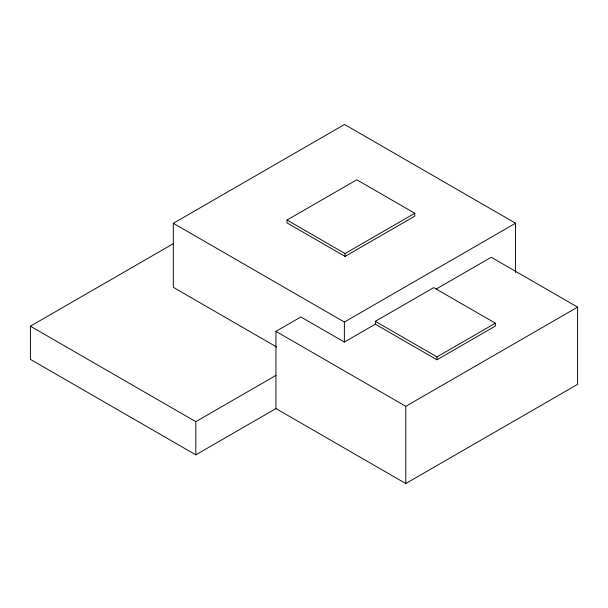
<?xml version="1.0" encoding="UTF-8"?>
<svg xmlns="http://www.w3.org/2000/svg" width="608" height="608" viewBox="0 0 608 608"><rect width="100%" height="100%" fill="white"/><g stroke="black" fill="none" stroke-linecap="round" stroke-linejoin="round"><path stroke-width="0.91" d="M276.701 347.039L173.333 287.356L173.333 223.296L344.523 124.465L515.561 223.212L515.561 272.399M436.194 289.051L491.241 257.268L577.6 307.131L577.6 384.34L405.787 483.535L275.948 408.576L195.806 454.852L30.4 359.358L30.4 326.184L173.386 243.626M287.022 220.05L356.782 179.778L414.8 213.279L414.8 216.136L345.048 256.409L287.022 222.908L287.022 220.05L345.048 253.551L414.8 213.279M275.948 408.576L275.948 331.368L300.892 316.966L344.371 342.061L375.334 324.186L436.962 359.769L495.36 326.055L495.36 323.19L433.732 287.614L375.334 321.328L375.334 324.186M173.333 223.296L344.371 322.05L515.561 223.212M30.4 326.184L195.806 421.678L275.948 375.402M375.334 321.328L436.962 356.904L495.36 323.19M275.948 331.368L405.787 406.326L577.6 307.131M436.962 356.904L436.962 359.769M405.787 406.326L405.787 483.535M345.048 253.551L345.048 256.409M344.371 322.05L344.371 342.061M195.806 421.678L195.806 454.852"/></g></svg>
